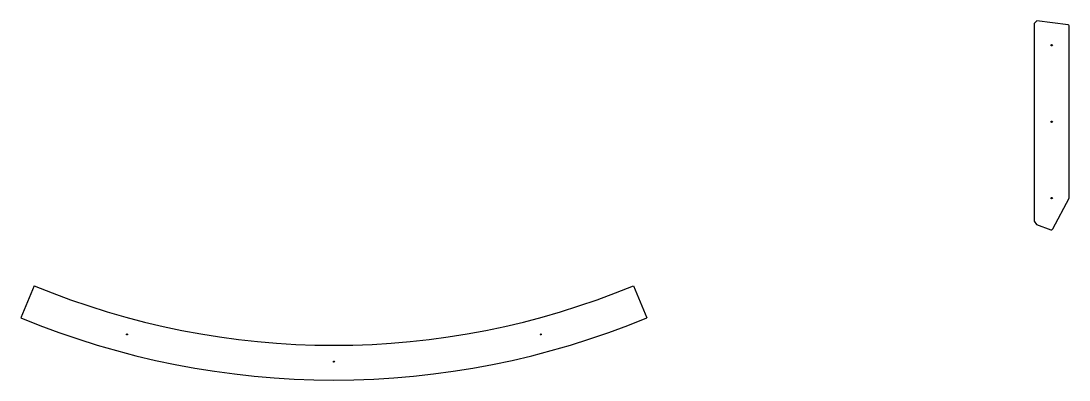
# Model space of a CAD drawing. Header units: inches. Extents: x 17 to 3033, y 9 to 1042.
import ezdxf

# ---------------------------------------------------------------- set-up
doc = ezdxf.new("R2010")
doc.units = ezdxf.units.IN
doc.header["$MEASUREMENT"] = 0

msp = doc.modelspace()

# ---------------------------------------------------------------- linework, layer by layer
for p, q in [((2939.8, 1042.4), (2932.8, 1035.4)), ((2932.8, 1035.4), (2932.8, 465.7)), ((3030.4, 1030.8), (2939.8, 1042.4)), ((3032.8, 532.2), (3032.8, 1027.9)), ((2986.1, 443.9), (3032.8, 532.2)), ((2932.8, 465.7), (2939.4, 456.3)), ((2939.4, 456.3), (2980, 441.5)), ((55.1, 280.3), (16.8, 187.9)), ((1779.4, 280.3), (1817.7, 187.9))]:
    msp.add_line(p, q)
for centre, radius in [((2982.8, 972.4), 2), ((2982.8, 752.4), 2), ((2982.8, 532.4), 2), ((322, 140.2), 1.5), ((1512.5, 140.2), 1.5), ((917.3, 61.8), 1.5)]:
    msp.add_circle(centre, radius)
for centre, radius, start, end in [((3029.8, 1027.9), 3, 0, 79.6409), ((2981.7, 446.2), 5, 250.0169, 332.1027), ((917.3, 2361.8), 2253, 247.5, 292.5), ((917.3, 2361.8), 2353, 247.5, 292.5)]:
    msp.add_arc(centre, radius, start, end)

doc.saveas('drawing.dxf')
